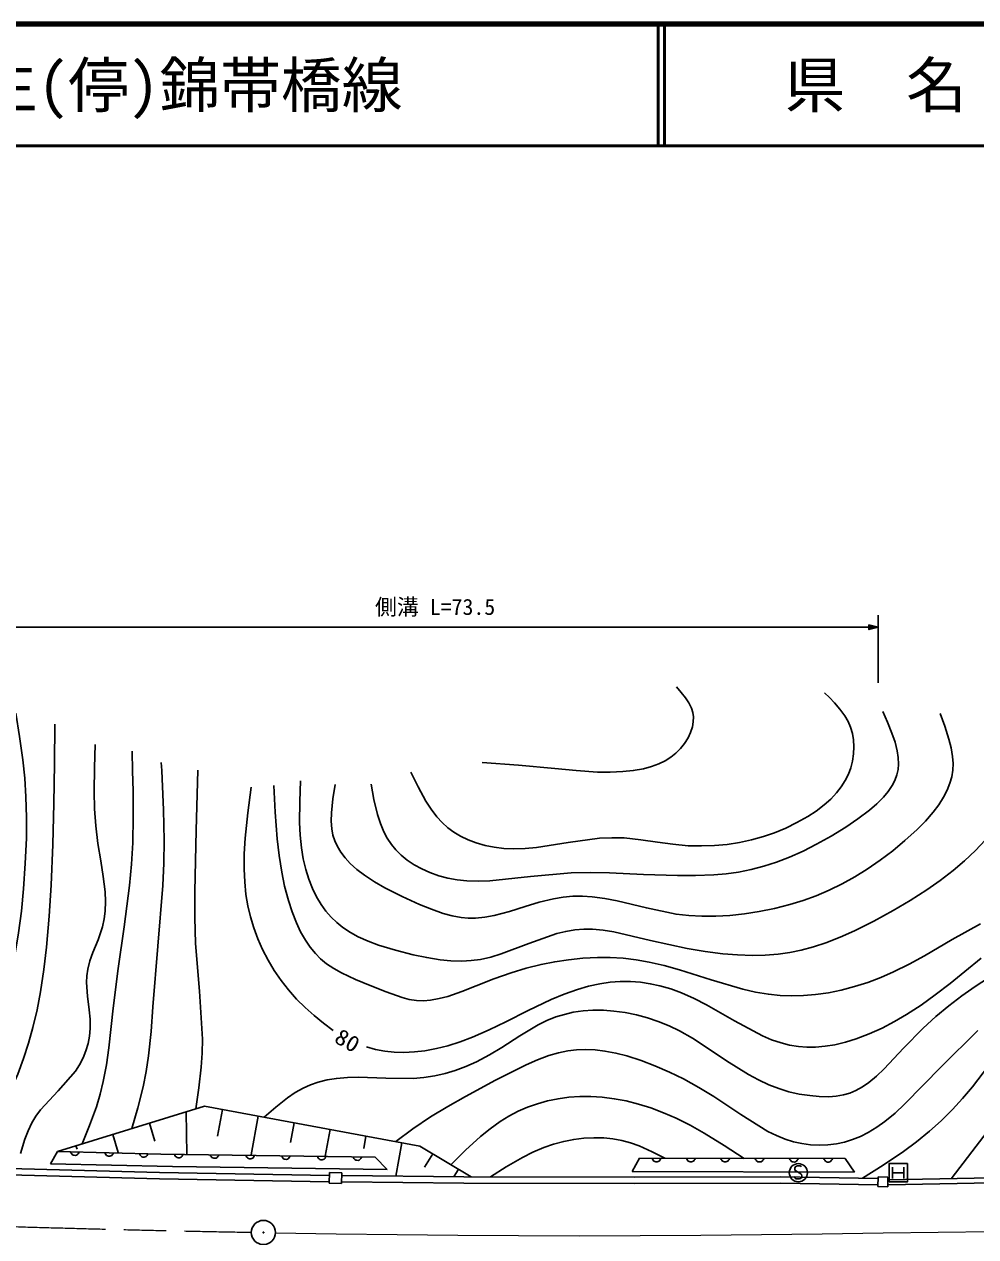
# Model space of a CAD drawing. Units: millimetres, scale not verified. Extents: x 40000 to 680000, y 20000 to 380000.
# Drawn here: x 245626 to 323851, y 280280 to 380000 of the extents above; entities that cross this region are included whole.
import ezdxf
from ezdxf.enums import TextEntityAlignment as Align

# ---------------------------------------------------------------- set-up
doc = ezdxf.new("R2010")
doc.units = ezdxf.units.MM
doc.header["$LTSCALE"] = 1000
doc.linetypes.add('CHAIN', pattern=[18.5, 12, -1.5, 3.5, -1.5])
for name, color, linetype, lineweight in [('M-BGD', 7, 'Continuous', 25), ('M-BMK', 2, 'CHAIN', 13), ('M-TTL', 2, 'Continuous', 140), ('M-TTL-LINE', 7, 'Continuous', 50)]:
    doc.layers.add(name, color=color, linetype=linetype, lineweight=lineweight)
doc.layers.add('M-TTL-TXT', color=7, linetype='Continuous')
doc.styles.add('ＭＳ ゴシック', font='')
doc.styles.get('ＭＳ ゴシック').set_extended_font_data('MS Gothic')

# ---------------------------------------------------------------- blocks, each defined once
blk = doc.blocks.new('BUHIN40')
at = {"color": 7, "linetype": 'Continuous', "lineweight": 25}
blk.add_lwpolyline([(-147, -317), (-209, -258), (-253, -191), (-295, -99), (-300, -11), (-288, 74), (-242, 172), (-185, 237), (-115, 289), (-16, 318), (63, 328), (147, 317)], dxfattribs=at)
blk = doc.blocks.new('BUHIN41')
at = {"color": 7, "linetype": 'Continuous', "lineweight": 25}
blk.add_lwpolyline([(-144, -319), (-206, -261), (-251, -194), (-293, -102), (-300, -15), (-289, 70), (-244, 169), (-188, 234), (-118, 287), (-20, 318), (59, 328), (144, 319)], dxfattribs=at)
blk = doc.blocks.new('BUHIN59')
at = {"color": 7, "linetype": 'Continuous', "lineweight": 25}
blk.add_lwpolyline([(-139, -321), (-202, -263), (-248, -198), (-292, -106), (-300, -19), (-290, 67), (-246, 166), (-191, 232), (-122, 286), (-24, 318), (55, 329), (139, 321)], dxfattribs=at)
blk = doc.blocks.new('BUHIN83')
at = {"color": 7, "linetype": 'Continuous', "lineweight": 25}
for points in [[(0, 0), (470, 614), (126, 763)], [(61, 141), (159, 697), (400, 593)], [(91, 210), (174, 660), (363, 578)], [(121, 280), (188, 623), (326, 564)], [(151, 349), (203, 586), (289, 549)]]:
    blk.add_lwpolyline(points, close=True, dxfattribs=at)
for points in [[(31, 71), (144, 734), (437, 608), (31, 72)], [(235, 542), (182, 420), (218, 549), (252, 535), (182, 420)]]:
    blk.add_lwpolyline(points, dxfattribs=at)
blk = doc.blocks.new('BUHIN86')
at = {"color": 7, "linetype": 'Continuous', "lineweight": 25}
blk.add_lwpolyline([(351, -406), (409, -386), (456, -344), (501, -278), (547, -172), (562, -72), (543, 26), (486, 104), (409, 142), (356, 161), (275, 163), (216, 131), (-163, -150), (-243, -165), (-341, -155), (-420, -112), (-475, -60), (-516, 15), (-501, 135), (-433, 294), (-393, 358), (-333, 410), (-258, 443), (-158, 457)], dxfattribs=at)
blk.add_circle((0, 0), 746, dxfattribs=at)
blk = doc.blocks.new('BUHIN89')
at = {"color": 7, "linetype": 'Continuous', "lineweight": 25}
for p, q in [((616, 244), (-244, 616)), ((186, 430), (-186, -430)), ((244, -616), (-616, -244))]:
    blk.add_line(p, q, dxfattribs=at)
blk.add_lwpolyline([(-390, 986), (986, 390), (390, -986), (-986, -390)], close=True, dxfattribs=at)
blk = doc.blocks.new('BUHIN85')
at = {"color": 7, "linetype": 'Continuous', "lineweight": 25}
for radius in [995, 30]:
    blk.add_circle((0, 0), radius, dxfattribs=at)

msp = doc.modelspace()

# ---------------------------------------------------------------- linework, layer by layer
at = {"layer": 'M-BGD'}
for p, q in [((315824, 331406), (315824, 325824)), ((242285, 330406), (315824, 330406)), ((248372, 287303), (260437, 291022)), ((248372, 287303), (260437, 291022)), ((258929, 290557), (258983, 287054)), ((260437, 291022), (278149, 287739)), ((260437, 291022), (278149, 287739)), ((261913, 290748), (261504, 288543)), ((264865, 290201), (264275, 287018)), ((255912, 289627), (256370, 288144)), ((267817, 289654), (267518, 288040)), ((252896, 288698), (253354, 287214)), ((270769, 289107), (270362, 286909)), ((273721, 288559), (273532, 287537)), ((247797, 286277), (248372, 287303)), ((256859, 287084), (248372, 287303)), ((249880, 287768), (249972, 287471)), ((276673, 288012), (276164, 285264)), ((278149, 287739), (282379, 285205)), ((278149, 287739), (282379, 285205)), ((257825, 286052), (247797, 286277)), ((274486, 286835), (256859, 287084)), ((275451, 285804), (274486, 286835)), ((279207, 287105), (278538, 285989)), ((295597, 285644), (296200, 286730)), ((313123, 286716), (296200, 286730)), ((313892, 285587), (313123, 286716)), ((256742, 285051), (242255, 285437)), ((256756, 285570), (242269, 285957)), ((270717, 285313), (256751, 285570)), ((275451, 285804), (257825, 286052)), ((270730, 285557), (270702, 284684)), ((271747, 285525), (270730, 285557)), ((271719, 284651), (271747, 285525)), ((281772, 285206), (271749, 285309)), ((281322, 285838), (280950, 285218)), ((295794, 285175), (281772, 285206)), ((313892, 285587), (295597, 285644)), ((307801, 285208), (295791, 285175)), ((315828, 285062), (307812, 285208)), ((315807, 284412), (315824, 285205)), ((315824, 285205), (316636, 285188)), ((270707, 284793), (256742, 285051)), ((270702, 284684), (271719, 284651)), ((281767, 284686), (271744, 284789)), ((295792, 284655), (281767, 284686)), ((307802, 284688), (295792, 284655)), ((315819, 284542), (307802, 284688)), ((316620, 284395), (315807, 284412)), ((316636, 285188), (316620, 284395)), ((325136, 285118), (316644, 284953)), ((325144, 284718), (316652, 284554))]:
    msp.add_line(p, q, dxfattribs=at)
for points in [[(283275, 319276), (286252, 319064), (289238, 318790), (290990, 318613), (292746, 318495), (293786, 318482), (294839, 318530), (295694, 318623), (296545, 318776), (297182, 318947), (297808, 319177), (298316, 319425), (298796, 319727), (299205, 320054), (299582, 320436), (299914, 320858), (300196, 321315), (300403, 321758), (300552, 322220), (300625, 322626), (300636, 323034), (300584, 323402), (300473, 323755), (300263, 324181), (299991, 324593), (299629, 325051), (299239, 325503)], [(277412, 318488), (278009, 317275), (278651, 316108), (279081, 315442), (279554, 314820), (279981, 314350), (280457, 313917), (280955, 313550), (281500, 313224), (282125, 312925), (282782, 312678), (283514, 312470), (284264, 312319), (285064, 312221), (285875, 312182), (286809, 312208), (287734, 312294), (290342, 312712), (292930, 313066), (293936, 313101), (294954, 313075), (296323, 312937), (297699, 312738), (298949, 312559), (300220, 312438), (301296, 312417), (302381, 312457), (303403, 312552), (304431, 312709), (305414, 312920), (306389, 313191), (307317, 313510), (308245, 313894), (309152, 314336), (310039, 314835), (310737, 315291), (311396, 315794), (311924, 316268), (312411, 316786), (312794, 317278), (313127, 317803), (313381, 318314), (313582, 318852), (313723, 319406), (313808, 319986), (313832, 320562), (313797, 321135), (313706, 321665), (313555, 322184), (313349, 322666), (313090, 323120), (312688, 323676), (312231, 324203), (311835, 324617), (311429, 325024)], [(239659, 291285), (240749, 293058), (241785, 294858), (242382, 296009), (242930, 297197), (243421, 298412), (243860, 299658), (244256, 300971), (244595, 302298), (244905, 303774), (245155, 305262), (245390, 307066), (245567, 308889), (245714, 310979), (245801, 313072), (245815, 314773), (245769, 316472), (245670, 317986), (245509, 319505), (245240, 321425), (244932, 323352)], [(271188, 317469), (271003, 316290), (270883, 315137), (270869, 314470), (270915, 313827), (271008, 313320), (271157, 312836), (271368, 312367), (271640, 311912), (271999, 311436), (272423, 310979), (272976, 310482), (273586, 310015), (274409, 309475), (275284, 308974), (276695, 308263), (278113, 307615), (279096, 307209), (280069, 306872), (280799, 306676), (281539, 306541), (282128, 306485), (282732, 306490), (283487, 306567), (284250, 306706), (285528, 307037), (286801, 307430), (287967, 307784), (289144, 308078), (289933, 308213), (290725, 308286), (291518, 308296), (292321, 308244), (293350, 308106), (294382, 307906), (296781, 307328), (299217, 306803), (300275, 306690), (301344, 306637), (302493, 306641), (303642, 306704), (304840, 306831), (306044, 307020), (307303, 307281), (308565, 307604), (309661, 307938), (310740, 308330), (311808, 308784), (312856, 309294), (313901, 309872), (314938, 310514), (315991, 311239), (317028, 312027), (318033, 312863), (319024, 313766), (319711, 314465), (320344, 315193), (320803, 315806), (321207, 316446), (321495, 317005), (321725, 317585), (321873, 318113), (321960, 318650), (321983, 319206), (321946, 319779), (321830, 320486), (321649, 321211), (321312, 322260), (320926, 323316)], [(274138, 317502), (274379, 316232), (274675, 314996), (274904, 314279), (275188, 313587), (275469, 313052), (275806, 312541), (276180, 312088), (276612, 311664), (277119, 311252), (277679, 310877), (278311, 310529), (278983, 310227), (279707, 309971), (280443, 309775), (281221, 309632), (282010, 309549), (282949, 309518), (283897, 309547), (287234, 309905), (290599, 310206), (292167, 310236), (293738, 310206), (296535, 310067), (299337, 309988), (300824, 309984), (302313, 310040), (303344, 310128), (304338, 310272), (305385, 310485), (306420, 310756), (307482, 311098), (308543, 311504), (309653, 311995), (310768, 312555), (311963, 313226), (313169, 313974), (314155, 314637), (315114, 315355), (315724, 315879), (316273, 316428), (316662, 316895), (316989, 317379), (317211, 317808), (317377, 318258), (317472, 318697), (317509, 319149), (317485, 319687), (317399, 320239), (317213, 320959), (316957, 321704), (316597, 322590), (316205, 323484)], [(242547, 288403), (243573, 290392), (244545, 292410), (245087, 293664), (245576, 294947), (245986, 296206), (246339, 297485), (246675, 298946), (246955, 300434), (247228, 302254), (247443, 304093), (247668, 306636), (247834, 309184), (247978, 312536), (248063, 315899), (248111, 319166), (248143, 322435)], [(245327, 287127), (245676, 288311), (245937, 288999), (246251, 289656), (246579, 290200), (246964, 290722), (248413, 292288), (249831, 293910), (250169, 294432), (250460, 294994), (250693, 295574), (250871, 296184), (250987, 296788), (251044, 297407), (251033, 298170), (250962, 298935), (250822, 300062), (250744, 301188), (250765, 301747), (250845, 302300), (251027, 302979), (251272, 303659), (251696, 304712), (252057, 305771), (252196, 306416), (252275, 307068), (252301, 307855), (252267, 308651), (252124, 309916), (251918, 311201), (251684, 312630), (251509, 314063), (251413, 315477), (251376, 316896), (251395, 318837), (251456, 320774)], [(250387, 287924), (251003, 289436), (251564, 290973), (251872, 292001), (252125, 293055), (252378, 294428), (252573, 295815), (252934, 299084), (253354, 302340), (253847, 305756), (254280, 309169), (254439, 310914), (254540, 312673), (254586, 314807), (254572, 316956), (254537, 318578), (254491, 320211)], [(254473, 289183), (254966, 290882), (255402, 292602), (255651, 293872), (255841, 295155), (256051, 297163), (256203, 299193), (256602, 304181), (257009, 309162), (257095, 311006), (257120, 312860), (257072, 315396), (256963, 317944), (256929, 318614), (256895, 319283)], [(259886, 318666), (259748, 313681), (259639, 308682), (259645, 306543), (259711, 304404), (260028, 300469), (260285, 296531), (260263, 295377), (260182, 294225), (259981, 292518), (259727, 290802)], [(264282, 317243), (264007, 315145), (263794, 313054), (263719, 311778), (263706, 310509), (263751, 309468), (263856, 308423), (264007, 307504), (264219, 306582), (264491, 305680), (264822, 304792), (265218, 303902), (265674, 303027), (266183, 302179), (266749, 301355), (267355, 300576), (268012, 299831), (268717, 299125), (269458, 298469), (270224, 297847), (271011, 297236)], [(266154, 317397), (266254, 315201), (266416, 313001), (266573, 311631), (266792, 310258), (267034, 309101), (267339, 307942), (267639, 307010), (267998, 306092), (268344, 305359), (268738, 304666), (269125, 304098), (269561, 303567), (269992, 303133), (270471, 302738), (271069, 302334), (271708, 301977), (272854, 301446), (274055, 300956), (275369, 300418), (276683, 299944), (277272, 299796), (277872, 299707), (278451, 299693), (279031, 299739), (279736, 299863), (280441, 300050), (281609, 300455), (282784, 300928), (284218, 301495), (285649, 301997), (286879, 302368), (288114, 302677), (289240, 302900), (290374, 303063), (291551, 303189), (292749, 303255), (293802, 303249), (294865, 303182), (295926, 303055), (296989, 302867), (298243, 302578), (299484, 302230), (302086, 301405), (304696, 300641), (305741, 300404), (306803, 300226), (307759, 300127), (308724, 300087), (309704, 300111), (310685, 300195), (311735, 300347), (312779, 300560), (313881, 300848), (314967, 301194), (316051, 301600), (317099, 302056), (318371, 302697), (319626, 303396), (321911, 304736), (324229, 306026)], [(268343, 317773), (268270, 316065), (268257, 314358), (268305, 313310), (268414, 312253), (268564, 311366), (268774, 310481), (269021, 309686), (269325, 308914), (269649, 308246), (270027, 307604), (270415, 307061), (270846, 306559), (271315, 306112), (271824, 305709), (272437, 305307), (273088, 304953), (273902, 304586), (274750, 304271), (276160, 303848), (277604, 303478), (278710, 303241), (279819, 303064), (280703, 302979), (281590, 302954), (282364, 302991), (283132, 303088), (283984, 303284), (284825, 303540), (287119, 304409), (289408, 305211), (290150, 305390), (290897, 305509), (291623, 305566), (292354, 305563), (293227, 305489), (294105, 305354), (297106, 304648), (300129, 304000), (301600, 303750), (303069, 303561), (304276, 303462), (305488, 303423), (306547, 303447), (307610, 303530), (308556, 303661), (309496, 303852), (310513, 304125), (311521, 304458), (312696, 304917), (313871, 305441), (315482, 306244), (317075, 307106), (318471, 307933), (319833, 308810), (320922, 309579), (321982, 310402), (322915, 311200), (323826, 312059), (324627, 312892)], [(273750, 295890), (274496, 295688), (275262, 295543), (276040, 295462), (276835, 295441), (277696, 295481), (278565, 295583), (279509, 295756), (280449, 295991), (281473, 296314), (282465, 296690), (283849, 297300), (285215, 297967), (287057, 298896), (288943, 299779), (290012, 300223), (291105, 300611), (292028, 300877), (292958, 301082), (293791, 301208), (294624, 301273), (295462, 301271), (296302, 301208), (297098, 301094), (297886, 300920), (298773, 300657), (299651, 300333), (300689, 299878), (301723, 299358), (304023, 298048), (306308, 296814), (307071, 296487), (307856, 296216), (308553, 296039), (309275, 295919), (309972, 295866), (310688, 295871), (311481, 295942), (312275, 296074), (313155, 296284), (314024, 296555), (315102, 296970), (316149, 297439), (317175, 297970), (318166, 298551), (319361, 299332), (320525, 300164), (321747, 301095), (322963, 302097), (324296, 303187)], [(265349, 290111), (266300, 290940), (267279, 291714), (267905, 292137), (268557, 292506), (269160, 292777), (269799, 292996), (270537, 293180), (271295, 293307), (272195, 293390), (273109, 293414), (275364, 293326), (277589, 293300), (278478, 293372), (279375, 293505), (280223, 293698), (281061, 293950), (281941, 294280), (282803, 294668), (283866, 295233), (284888, 295845), (286366, 296800), (287863, 297695), (288582, 298052), (289327, 298353), (290031, 298572), (290764, 298737), (291563, 298851), (292372, 298905), (293236, 298901), (294097, 298836), (295028, 298714), (295955, 298531), (296858, 298290), (297742, 297991), (298634, 297625), (299501, 297204), (300569, 296599), (301610, 295939), (303367, 294759), (305155, 293630), (305981, 293178), (306841, 292778), (307653, 292468), (308496, 292211), (309339, 292018), (310200, 291883), (310982, 291809), (311777, 291796), (312388, 291842), (312981, 291946), (313503, 292102), (314001, 292313), (314543, 292614), (315061, 292970), (315701, 293499), (316316, 294085), (317901, 295783), (319520, 297428), (320563, 298382), (321632, 299280), (322698, 300097), (323792, 300861), (324901, 301562)], [(276174, 288104), (277582, 289144), (279028, 290135), (280440, 291004), (281895, 291828), (284355, 293145), (286887, 294431), (287816, 294834), (288767, 295180), (289538, 295401), (290319, 295563), (291031, 295650), (291753, 295678), (292559, 295645), (293367, 295552), (294273, 295382), (295170, 295153), (296333, 294773), (297477, 294336), (298662, 293824), (299824, 293255), (301090, 292564), (302332, 291816), (304540, 290346), (306763, 288940), (307458, 288595), (308186, 288300), (308857, 288092), (309559, 287938), (310267, 287846), (310982, 287814), (311687, 287841), (312394, 287928), (313065, 288071), (313724, 288274), (314377, 288536), (315014, 288858), (315711, 289283), (316389, 289767), (317213, 290444), (318004, 291172), (321032, 294270), (324014, 297235)], [(314538, 285086), (316244, 286167), (317916, 287298), (318990, 288099), (320037, 288955), (320999, 289818), (321929, 290732), (322774, 291647), (323582, 292609), (324900, 294350)], [(280705, 286208), (281909, 287387), (283145, 288514), (283935, 289158), (284757, 289751), (285472, 290198), (286227, 290598), (287005, 290938), (287809, 291224), (288653, 291459), (289513, 291636), (290393, 291756), (291289, 291816), (292215, 291817), (293151, 291757), (294132, 291632), (295105, 291447), (296126, 291191), (297140, 290873), (298189, 290479), (299212, 290032), (300385, 289443), (301528, 288803), (303181, 287787), (304818, 286722)], [(283957, 285201), (285258, 286028), (286598, 286807), (287446, 287235), (288333, 287615), (289137, 287894), (289975, 288121), (290800, 288283), (291644, 288387), (292451, 288428), (293264, 288408), (294017, 288331), (294758, 288195), (295470, 288001), (296172, 287746), (297237, 287265), (298283, 286729)], [(321828, 285054), (324865, 289010)]]:
    msp.add_lwpolyline(points, dxfattribs=at)
at = {"layer": 'M-BMK'}
msp.add_lwpolyline([(266289, 280613), (271277, 280532), (276276, 280460), (281265, 280403), (286264, 280369), (291254, 280364), (296253, 280382), (301242, 280419), (306242, 280468), (311231, 280527), (316230, 280591), (320749, 280654), (325277, 280717)], dxfattribs=at)
msp.add_arc((292833, 1880183), 1599790, 265.46826, 268.97766, dxfattribs=at)
at = {"layer": 'M-TTL'}
msp.add_line((680000, 380000), (40000, 380000), dxfattribs=at)
at = {"layer": 'M-TTL-LINE'}
for p, q in [((297750, 380000), (297750, 370000)), ((298250, 380000), (298250, 370000)), ((40000, 370000), (680000, 370000))]:
    msp.add_line(p, q, dxfattribs=at)

# ---------------------------------------------------------------- block references
at = {"layer": 'M-BGD', "rotation": 113.42058}
for name, p in [('BUHIN83', (315824, 330406)), ('BUHIN40', (249787, 287267)), ('BUHIN40', (252616, 287194)), ('BUHIN40', (255445, 287121)), ('BUHIN41', (258328, 287064)), ('BUHIN41', (261266, 287022)), ('BUHIN41', (264203, 286981)), ('BUHIN41', (267141, 286939)), ('BUHIN41', (270079, 286898)), ('BUHIN41', (273017, 286856)), ('BUHIN59', (297610, 286729)), ('BUHIN59', (300430, 286727)), ('BUHIN59', (303251, 286724)), ('BUHIN59', (306071, 286722)), ('BUHIN86', (309270, 285548)), ('BUHIN59', (308892, 286720)), ('BUHIN59', (311713, 286718)), ('BUHIN89', (317482, 285541)), ('BUHIN85', (265289, 280630))]:
    msp.add_blockref(name, p, dxfattribs=at)

# ---------------------------------------------------------------- texts
at = {"layer": 'M-BGD', "style": 'ＭＳ ゴシック'}
msp.add_text('側溝 L=73.5', height=1320, dxfattribs=at).set_placement((274461, 331026), align=Align.BOTTOM_LEFT)
at = {"layer": 'M-BGD', "style": 'ＭＳ ゴシック', "width": 1.1}
msp.add_text('80', height=1320, rotation=330.7, dxfattribs=at).set_placement((270819, 295983), align=Align.BOTTOM_LEFT)
at = {"layer": 'M-TTL-TXT', "style": 'ＭＳ ゴシック'}
msp.add_text('一般県道藤生(停)錦帯橋線', height=3666, dxfattribs=at).set_placement((216734, 375000), align=Align.MIDDLE_LEFT)
msp.add_text('県\u3000名', height=3666, dxfattribs=at).set_placement((315625, 375000), align=Align.MIDDLE_CENTER)

doc.saveas('drawing.dxf')
